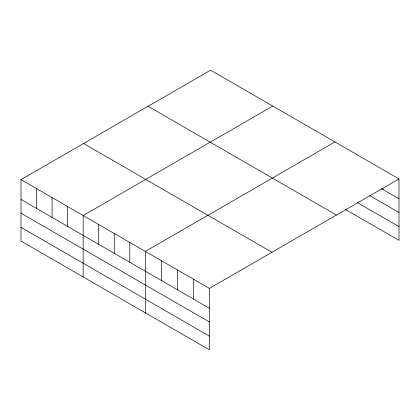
<?xml version="1.0" encoding="UTF-8"?>
<svg xmlns="http://www.w3.org/2000/svg" width="420" height="420" viewBox="0 0 420 420"><rect width="100%" height="100%" fill="white"/><g stroke="black" fill="none" stroke-linecap="round" stroke-linejoin="round"><path stroke-width="0.63" d="M21 179.629L209.402 288.398L209.402 349.834L21 241.064L21 179.629L210.599 70.166L399 178.936L399 240.371L345.434 209.449M272.769 106.061L83.17 215.523L83.17 276.959M334.945 141.955L145.346 251.417L145.346 312.853M209.402 288.398L399 178.936M381.329 188.585L399 198.791M369.731 195.615L399 212.515M357.583 202.739L399 226.653M148.029 106.286L336.431 215.061M83.57 143.504L271.971 252.278M21 199.479L209.402 308.254M21 213.203L209.402 321.977M21 227.341L209.402 336.116M382.988 188.265L382.988 189.546M193.389 279.153L193.389 299.008M177.371 269.908L177.371 289.763M161.359 260.663L161.359 280.518M129.801 242.445L129.801 262.295M114.261 233.468L114.261 253.323M98.716 224.495L98.716 244.351M67.63 206.551L67.63 226.401M52.085 197.573L52.085 217.429M36.545 188.601L36.545 208.457"/></g></svg>
